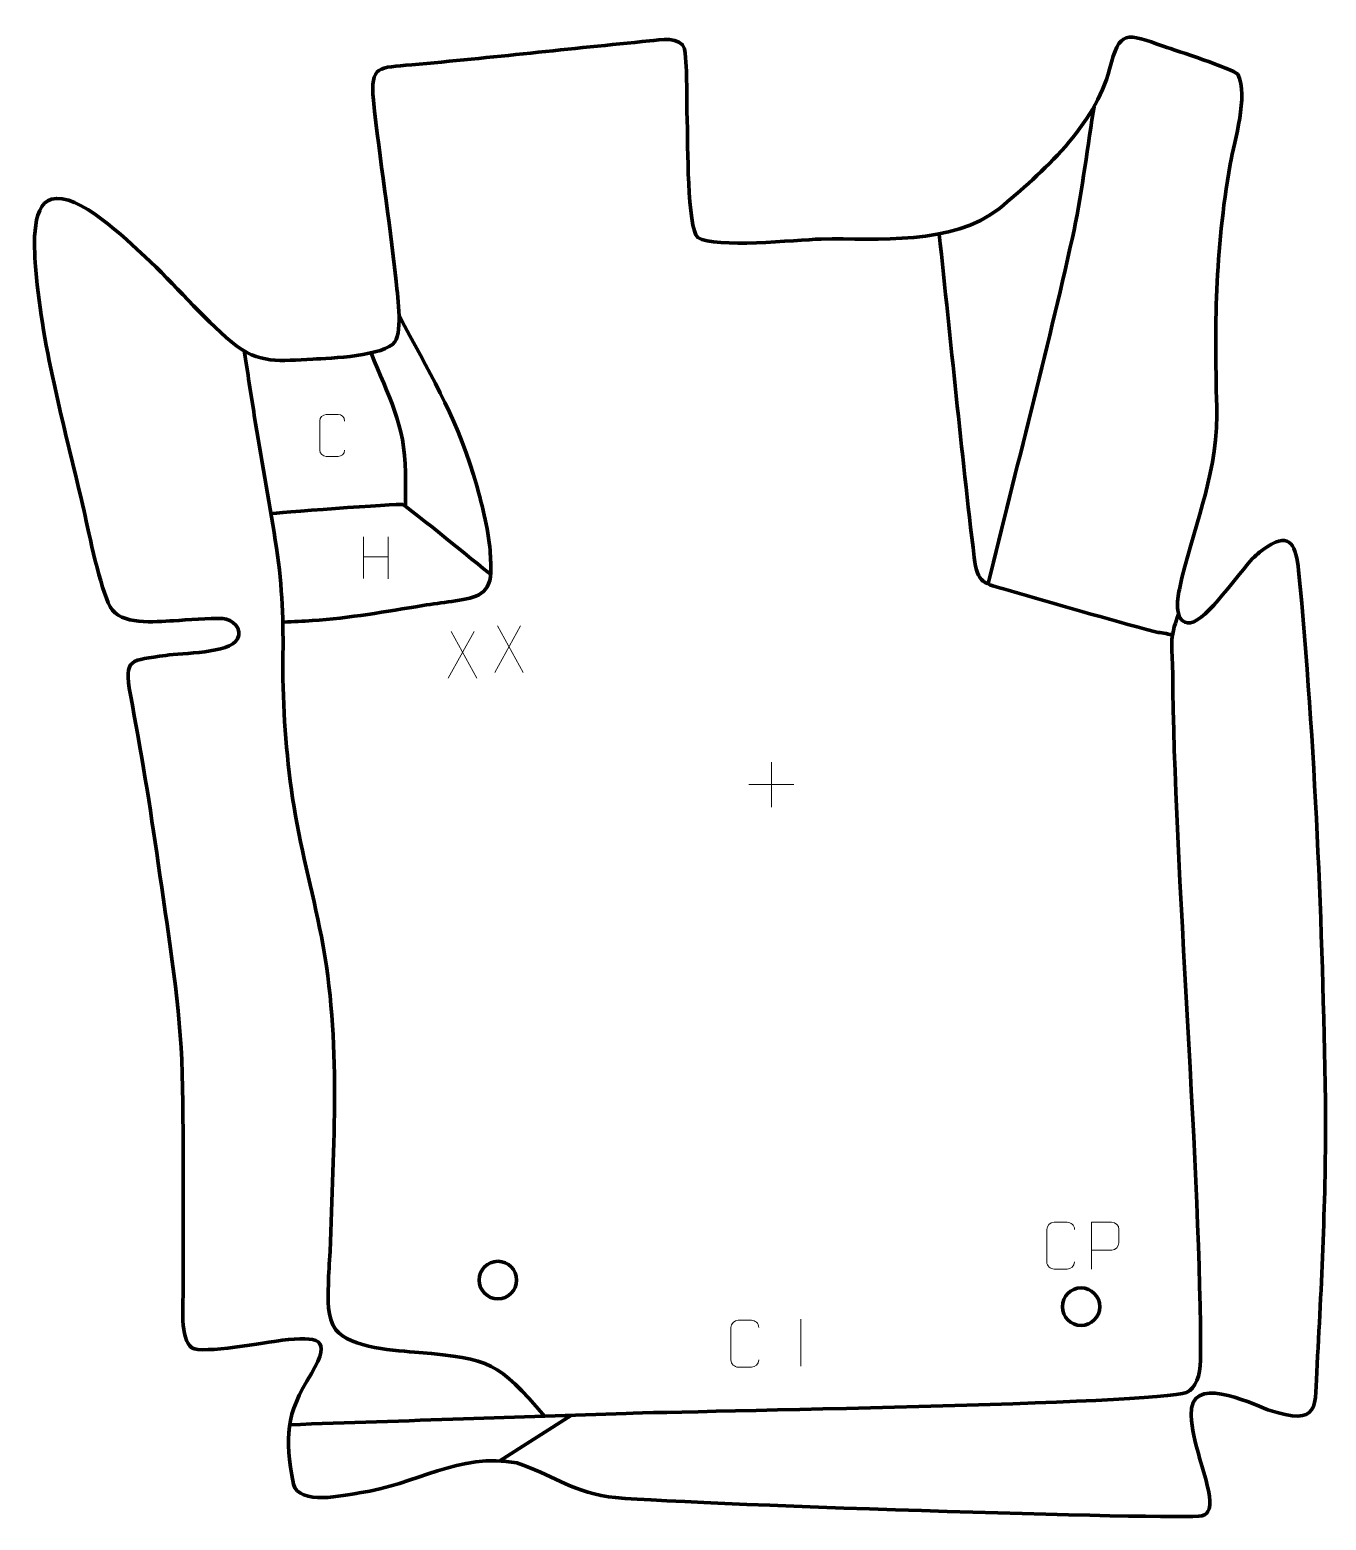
# Model space of a CAD drawing. Header units: millimetres. Extents: x -655 to 36, y -5 to 790.
import ezdxf

# ---------------------------------------------------------------- set-up
doc = ezdxf.new("R2010")
doc.units = ezdxf.units.MM
doc.header["$MEASUREMENT"] = 0
doc.layers.add('layer 2', color=7, linetype='Continuous')
doc.layers.add('layer 3', color=7, linetype='Continuous')

msp = doc.modelspace()

# ---------------------------------------------------------------- linework, layer by layer
at = {"layer": 'layer 2', "color": 142, "lineweight": 158}
for points, knots in [([(-144.0451, 494.5725), (-129.0629, 555.9554), (-112.8377, 617.4288), (-99.0894, 679.0601), (-99.0894, 679.0601), (-94.3061, 700.5027), (-91.5663, 724.1223), (-88.0292, 746.0194), (-88.0292, 746.0194), (-88.0292, 746.0194), (-87.5473, 749.0027), (-87.5473, 749.0027)], [0, 0, 0, 0, 0.25, 0.25, 0.25, 0.25, 0.5, 0.5, 0.5, 0.5, 1, 1, 1, 1]), ([(-170.1717, 681.1296), (-163.9058, 623.6965), (-158.457, 565.6963), (-151.4614, 508.4103), (-151.4614, 508.4103), (-149.7599, 494.4773), (-146.6029, 494.8522), (-133.4511, 491.0887), (-133.4511, 491.0887), (-107.3667, 483.6244), (-80.9007, 475.7227), (-54.7105, 468.8469), (-54.7105, 468.8469), (-54.2531, 468.7278), (-53.7953, 468.6016), (-53.3293, 468.5205), (-53.3293, 468.5205), (-51.4773, 468.3882), (-46.1856, 467.3299), (-46.1856, 467.3299)], [0, 0, 0, 0, 0.16666667, 0.16666667, 0.16666667, 0.16666667, 0.33333333, 0.33333333, 0.33333333, 0.33333333, 0.5, 0.5, 0.5, 0.5, 0.66666667, 0.66666667, 0.66666667, 0.66666667, 1, 1, 1, 1]), ([(-458.3357, 637.5401), (-442.6411, 607.9945), (-428.6503, 585.1866), (-418.6457, 552.6006), (-418.6457, 552.6006), (-414.8947, 540.2239), (-411.4378, 527.0132), (-409.9387, 514.1593), (-409.9387, 514.1593), (-409.4774, 509.4961), (-409.3446, 505.1423), (-409.4174, 500.461), (-409.4174, 500.461), (-409.8451, 487.7095), (-419.1803, 486.6995), (-430.2026, 485.0617), (-430.2026, 485.0617), (-435.3515, 484.2967), (-440.4858, 483.7063), (-445.6355, 482.8776), (-445.6355, 482.8776), (-465.4206, 479.5586), (-484.5859, 476.2539), (-504.6472, 474.8041), (-504.6472, 474.8041), (-509.6668, 474.5219), (-514.6912, 474.2953), (-519.7122, 474.0328)], [0, 0, 0, 0, 0.125, 0.125, 0.125, 0.125, 0.25, 0.25, 0.25, 0.25, 0.375, 0.375, 0.375, 0.375, 0.5, 0.5, 0.5, 0.5, 0.625, 0.625, 0.625, 0.625, 0.75, 0.75, 0.75, 0.75, 1, 1, 1, 1]), ([(-380.6787, 50.4275), (-405.7341, 79.2154), (-409.3861, 81.0221), (-447.8225, 84.3677), (-447.8225, 84.3677), (-459.3125, 85.3679), (-484.516, 86.5607), (-492.0904, 96.5368), (-492.0904, 96.5368), (-496.902, 102.8742), (-496.2079, 112.9882), (-496.0511, 120.5579), (-496.0511, 120.5579), (-495.9316, 126.4203), (-495.4775, 132.3144), (-495.1558, 138.1726), (-495.1558, 138.1726), (-493.4191, 194.9742), (-488.9187, 249.9905), (-499.7889, 306.357), (-499.7889, 306.357), (-504.6939, 331.0345), (-511.3194, 355.0786), (-515.1189, 380.0227), (-515.1189, 380.0227), (-518.7016, 404.4992), (-520.4076, 428.2991), (-520.3219, 453.0367), (-520.3219, 453.0367), (-520.0077, 474.2332), (-520.5708, 492.5253), (-523.7192, 513.572), (-523.7192, 513.572), (-527.1688, 535.7671), (-531.3195, 557.8513), (-534.8983, 580.029), (-534.8983, 580.029), (-536.6941, 591.4306), (-538.4899, 602.8322), (-540.2858, 614.2338), (-540.2858, 614.2338), (-540.2858, 614.2338), (-540.52, 615.721), (-540.52, 615.721), (-540.52, 615.721), (-540.52, 615.721), (-540.9885, 618.6953), (-540.9885, 618.6953)], [0, 0, 0, 0, 0.07692308, 0.07692308, 0.07692308, 0.07692308, 0.15384615, 0.15384615, 0.15384615, 0.15384615, 0.23076923, 0.23076923, 0.23076923, 0.23076923, 0.30769231, 0.30769231, 0.30769231, 0.30769231, 0.38461538, 0.38461538, 0.38461538, 0.38461538, 0.46153846, 0.46153846, 0.46153846, 0.46153846, 0.53846154, 0.53846154, 0.53846154, 0.53846154, 0.61538462, 0.61538462, 0.61538462, 0.61538462, 0.69230769, 0.69230769, 0.69230769, 0.69230769, 0.76923077, 0.76923077, 0.76923077, 0.76923077, 0.84615385, 0.84615385, 0.84615385, 0.84615385, 1, 1, 1, 1]), ([(-473.2707, 617.6373), (-464.0586, 594.6176), (-455.1749, 579.519), (-454.875, 553.7989), (-454.875, 553.7989), (-454.8048, 547.7813), (-454.8894, 541.7616), (-454.8256, 535.7394)], [0, 0, 0, 0, 0.33333333, 0.33333333, 0.33333333, 0.33333333, 1, 1, 1, 1]), ([(-409.2877, 499.2963), (-409.2877, 499.2963), (-454.3681, 536.0872), (-456.3525, 536.7487), (-456.3525, 536.7487), (-458.3369, 537.4102), (-526.7543, 531.9824), (-526.7543, 531.9824)], [0, 0, 0, 0, 0.33333333, 0.33333333, 0.33333333, 0.33333333, 1, 1, 1, 1]), ([(-42.4403, 478.2553), (-47.8631, 464.3764), (-45.6846, 461.7736), (-45.5822, 447.2067), (-45.5822, 447.2067), (-44.8549, 343.763), (-30.1687, 177.3886), (-30.777, 80.2947), (-30.777, 80.2947), (-30.8284, 72.0945), (-33.2813, 65.2181), (-38.2383, 63.1053), (-38.2383, 63.1053), (-53.2017, 56.7273), (-304.5393, 52.9932), (-337.0914, 51.8963), (-337.0914, 51.8963), (-366.0304, 50.9212), (-394.9694, 49.946), (-423.9084, 48.9709), (-423.9084, 48.9709), (-454.8432, 47.9285), (-485.778, 46.8853), (-516.7128, 45.8437)], [0, 0, 0, 0, 0.14285714, 0.14285714, 0.14285714, 0.14285714, 0.28571429, 0.28571429, 0.28571429, 0.28571429, 0.42857143, 0.42857143, 0.42857143, 0.42857143, 0.57142857, 0.57142857, 0.57142857, 0.57142857, 0.71428571, 0.71428571, 0.71428571, 0.71428571, 1, 1, 1, 1])]:
    msp.add_open_spline(points, degree=3, knots=knots, dxfattribs=at)
at = {"layer": 'layer 2', "color": 250, "lineweight": 9}
for points, knots in [([(-487.3696, 565.8264), (-487.4948, 563.7454), (-488.997, 562.4202), (-490.9207, 562.4105), (-490.9207, 562.4105), (-493.0093, 562.4108), (-495.0979, 562.4108), (-497.1862, 562.4105), (-497.1862, 562.4105), (-498.9104, 562.3161), (-500.6768, 564.004), (-500.6668, 565.8108), (-500.6668, 565.8108), (-500.6664, 570.979), (-500.6664, 576.1467), (-500.6668, 581.3141), (-500.6668, 581.3141), (-500.663, 583.2292), (-499.0985, 584.7691), (-497.1706, 584.757), (-497.1706, 584.757), (-495.0876, 584.757), (-493.0041, 584.757), (-490.9207, 584.757), (-490.9207, 584.757), (-489.1772, 584.7888), (-487.3935, 583.4529), (-487.3696, 581.2695)], [0, 0, 0, 0, 0.125, 0.125, 0.125, 0.125, 0.25, 0.25, 0.25, 0.25, 0.375, 0.375, 0.375, 0.375, 0.5, 0.5, 0.5, 0.5, 0.625, 0.625, 0.625, 0.625, 0.75, 0.75, 0.75, 0.75, 1, 1, 1, 1]), ([(-97.9251, 132.6757), (-98.0649, 130.3523), (-99.7421, 128.8727), (-101.8898, 128.8619), (-101.8898, 128.8619), (-104.2217, 128.8623), (-106.5536, 128.8623), (-108.8851, 128.8619), (-108.8851, 128.8619), (-110.8101, 128.7565), (-112.7822, 130.641), (-112.771, 132.6583), (-112.771, 132.6583), (-112.7706, 138.4284), (-112.7706, 144.1981), (-112.771, 149.9674), (-112.771, 149.9674), (-112.7668, 152.1055), (-111.0201, 153.8247), (-108.8677, 153.8112), (-108.8677, 153.8112), (-106.542, 153.8112), (-104.2159, 153.8112), (-101.8898, 153.8112), (-101.8898, 153.8112), (-99.9432, 153.8467), (-97.9518, 152.3552), (-97.9251, 149.9176)], [0, 0, 0, 0, 0.125, 0.125, 0.125, 0.125, 0.25, 0.25, 0.25, 0.25, 0.375, 0.375, 0.375, 0.375, 0.5, 0.5, 0.5, 0.5, 0.625, 0.625, 0.625, 0.625, 0.75, 0.75, 0.75, 0.75, 1, 1, 1, 1]), ([(-88.9741, 128.8575), (-88.9741, 128.8575), (-88.9741, 153.8111), (-88.9741, 153.8111), (-88.9741, 153.8111), (-85.3791, 153.8111), (-81.7838, 153.8111), (-78.1884, 153.8111), (-78.1884, 153.8111), (-75.8632, 153.7732), (-74.3058, 152.2831), (-74.31, 149.917), (-74.31, 149.917), (-74.3104, 147.8813), (-74.3104, 144.822), (-74.31, 142.786), (-74.31, 142.786), (-74.3165, 140.9106), (-76.1287, 138.9687), (-78.1383, 138.9496), (-78.1383, 138.9496), (-78.1383, 138.9496), (-88.9741, 138.9496), (-88.9741, 138.9496)], [0, 0, 0, 0, 0.14285714, 0.14285714, 0.14285714, 0.14285714, 0.28571429, 0.28571429, 0.28571429, 0.28571429, 0.42857143, 0.42857143, 0.42857143, 0.42857143, 0.57142857, 0.57142857, 0.57142857, 0.57142857, 0.71428571, 0.71428571, 0.71428571, 0.71428571, 1, 1, 1, 1]), ([(-266.4223, 80.3883), (-266.5621, 78.0649), (-268.2393, 76.5853), (-270.387, 76.5745), (-270.387, 76.5745), (-272.7189, 76.5749), (-275.0508, 76.5749), (-277.3823, 76.5745), (-277.3823, 76.5745), (-279.3073, 76.4691), (-281.2794, 78.3536), (-281.2682, 80.3709), (-281.2682, 80.3709), (-281.2678, 86.141), (-281.2678, 91.9107), (-281.2682, 97.68), (-281.2682, 97.68), (-281.264, 99.8181), (-279.5173, 101.5373), (-277.3649, 101.5238), (-277.3649, 101.5238), (-275.0392, 101.5238), (-272.7131, 101.5238), (-270.387, 101.5238), (-270.387, 101.5238), (-268.4404, 101.5593), (-266.449, 100.0678), (-266.4223, 97.6302)], [0, 0, 0, 0, 0.125, 0.125, 0.125, 0.125, 0.25, 0.25, 0.25, 0.25, 0.375, 0.375, 0.375, 0.375, 0.5, 0.5, 0.5, 0.5, 0.625, 0.625, 0.625, 0.625, 0.75, 0.75, 0.75, 0.75, 1, 1, 1, 1])]:
    msp.add_open_spline(points, degree=3, knots=knots, dxfattribs=at)
for points in [[(-477.2379, 519.4837), (-477.2379, 519.4837), (-477.2379, 497.291), (-477.2379, 497.291)], [(-464.1222, 519.4837), (-464.1222, 519.4837), (-464.1222, 497.1334), (-464.1222, 497.1334)], [(-477.2204, 508.8413), (-477.2204, 508.8413), (-464.1222, 508.8413), (-464.1222, 508.8413)], [(-393.5883, 472.0992), (-393.5883, 472.0992), (-407.3289, 447.2034), (-407.3289, 447.2034)], [(-405.8743, 472.0992), (-405.8743, 472.0992), (-392.1337, 447.1457), (-392.1337, 447.1457)], [(-418.327, 469.0934), (-418.327, 469.0934), (-432.0676, 444.1976), (-432.0676, 444.1976)], [(-430.613, 469.0934), (-430.613, 469.0934), (-416.8724, 444.1399), (-416.8724, 444.1399)], [(-259.7186, 399.2944), (-259.7186, 399.2944), (-259.7186, 375.3165), (-259.7186, 375.3165)], [(-271.7075, 387.3054), (-271.7075, 387.3054), (-247.7296, 387.3054), (-247.7296, 387.3054)], [(-243.9728, 102.1274), (-243.9728, 102.1274), (-243.9728, 77.1533), (-243.9728, 77.1533)]]:
    msp.add_open_spline(points, degree=3, dxfattribs=at)
at = {"layer": 'layer 2', "color": 142, "lineweight": 158}
msp.add_open_spline([(-404.4912, 26.5446), (-404.4912, 26.5446), (-366.403, 50.9086), (-366.403, 50.9086)], degree=3, dxfattribs=at)
at = {"layer": 'layer 3', "color": 142, "lineweight": 200}
for centre in [(-405.6156, 123.0042), (-94.4656, 108.8055)]:
    msp.add_ellipse(centre, major_axis=(0, 10), ratio=1, dxfattribs=at)
at = {"layer": 'layer 3', "color": 242, "lineweight": 158}
msp.add_open_spline([(-593.8337, 668.9124), (-578.1668, 654.3999), (-563.5473, 636.8664), (-547.5638, 623.3117), (-547.5638, 623.3117), (-532.7442, 611.1956), (-522.1412, 613.5918), (-504.279, 614.3331), (-504.279, 614.3331), (-495.3652, 614.7031), (-465.6842, 616.035), (-460.6127, 623.4858), (-460.6127, 623.4858), (-456.257, 629.885), (-459.2791, 649.3501), (-460.1119, 657.3461), (-460.1119, 657.3461), (-463.4236, 689.1396), (-468.6443, 720.699), (-472.0698, 752.4956), (-472.0698, 752.4956), (-473.7288, 770.999), (-469.2094, 769.7819), (-451.5272, 771.3389), (-451.5272, 771.3389), (-409.179, 775.1614), (-366.9797, 779.9605), (-324.6779, 784.1111), (-324.6779, 784.1111), (-319.4597, 784.6231), (-307.9278, 786.7518), (-306.0695, 779.7926), (-306.0695, 779.7926), (-304.2813, 767.8882), (-305.1975, 753.0864), (-304.5815, 740.5937), (-304.5815, 740.5937), (-304.3462, 730.764), (-304.5736, 684.1225), (-298.9417, 679.1672), (-298.9417, 679.1672), (-289.4764, 673.3348), (-246.9511, 677.897), (-233.1725, 678.3793), (-233.1725, 678.3793), (-202.66, 678.9199), (-163.4572, 674.7461), (-138.0761, 694.7556), (-138.0761, 694.7556), (-115.1608, 713.5405), (-86.6834, 739.3989), (-79.2872, 769.0691), (-79.2872, 769.0691), (-73.9404, 790.0101), (-70.4974, 788.4524), (-50.2024, 781.1112), (-50.2024, 781.1112), (-43.7679, 778.8522), (-13.8885, 769.4257), (-10.8399, 766.2937), (-10.8399, 766.2937), (-5.0552, 754.4331), (-12.5611, 731.5119), (-14.9588, 718.3049), (-14.9588, 718.3049), (-23.0751, 670.7326), (-23.3924, 632.282), (-21.9529, 584.4055), (-21.9529, 584.4055), (-22.7494, 548.0258), (-34.8464, 525.2139), (-42.0372, 491.4531), (-42.0372, 491.4531), (-43.1117, 486.4084), (-45.0462, 472.4908), (-36.0756, 473.6899), (-36.0756, 473.6899), (-27.5923, 474.8238), (-9.895, 500.7395), (-2.9717, 507.8811), (-2.9717, 507.8811), (-0.3934, 510.4376), (1.8237, 512.222), (4.8336, 514.2418), (4.8336, 514.2418), (17.683, 522.4725), (19.9672, 514.3145), (21.6211, 501.6134), (21.6211, 501.6134), (30.5612, 408.3702), (34.2803, 312.313), (35.9433, 218.6294), (35.9433, 218.6294), (36.3109, 171.5088), (34.0976, 125.1205), (31.5102, 78.1099), (31.5102, 78.1099), (30.2304, 54.8582), (33.6076, 44.5372), (5.2439, 53.847), (5.2439, 53.847), (-5.1258, 57.7024), (-36.7698, 73.2048), (-35.7883, 50.9431), (-35.7883, 50.9431), (-34.6372, 35.4097), (-29.5856, 25.16), (-26.5601, 10.8043), (-26.5601, 10.8043), (-24.6954, 1.9565), (-26.2063, -1.8518), (-29.9908, -2.7407), (-29.9908, -2.7407), (-40.0384, -5.1006), (-313.5185, 3.5889), (-346.5987, 7.2942), (-346.5987, 7.2942), (-368.5702, 11.0715), (-376.5361, 19.3173), (-395.4785, 25.4847), (-395.4785, 25.4847), (-426.2561, 31.2334), (-449.6181, 13.6164), (-479.548, 9.5029), (-479.548, 9.5029), (-488.0091, 8.1662), (-511.5722, 2.5408), (-514.6882, 14.1996), (-514.6882, 14.1996), (-519.3764, 39.8301), (-518.9771, 50.6719), (-505.1483, 73.2083), (-505.1483, 73.2083), (-493.6328, 92.6132), (-501.7848, 92.7445), (-520.7437, 90.9221), (-520.7437, 90.9221), (-528.9873, 89.8139), (-563.5518, 83.3336), (-568.8957, 86.9305), (-568.8957, 86.9305), (-575.3341, 91.2642), (-573.5807, 110.4152), (-573.5309, 117.4884), (-573.5309, 117.4884), (-573.5309, 117.4884), (-573.523, 118.6196), (-573.523, 118.6196), (-573.523, 118.6196), (-573.7472, 159.1492), (-573.0065, 200.1135), (-574.2738, 240.5801), (-574.2738, 240.5801), (-575.9006, 274.6904), (-582.0103, 311.3547), (-586.8185, 345.3566), (-586.8185, 345.3566), (-591.1349, 375.3594), (-595.9733, 405.4992), (-601.6894, 435.2664), (-601.6894, 435.2664), (-605.2281, 455.2963), (-601.588, 453.3649), (-582.7546, 456.2956), (-582.7546, 456.2956), (-574.0307, 457.6531), (-548.9467, 457.0982), (-544.5341, 465.0594), (-544.5341, 465.0594), (-541.6767, 470.2147), (-547.3785, 475.6975), (-552.4038, 475.913), (-552.4038, 475.913), (-559.7361, 476.2273), (-571.0498, 475.1645), (-578.739, 474.7761), (-578.739, 474.7761), (-588.4801, 474.2646), (-606.9624, 472.0407), (-612.4838, 482.2369), (-612.4838, 482.2369), (-617.8428, 492.1331), (-623.6825, 520.8642), (-626.3436, 533.1337), (-626.3436, 533.1337), (-635.979, 574.5702), (-648.636, 619.5737), (-652.1281, 661.8216), (-652.1281, 661.8216), (-652.8545, 670.6095), (-655.3528, 696.3371), (-643.8109, 699.6646), (-643.8109, 699.6646), (-629.6496, 703.7473), (-603.7757, 678.0652), (-593.8337, 668.9124)], degree=3, knots=[0, 0, 0, 0, 0.02, 0.02, 0.02, 0.02, 0.04, 0.04, 0.04, 0.04, 0.06, 0.06, 0.06, 0.06, 0.08, 0.08, 0.08, 0.08, 0.1, 0.1, 0.1, 0.1, 0.12, 0.12, 0.12, 0.12, 0.14, 0.14, 0.14, 0.14, 0.16, 0.16, 0.16, 0.16, 0.18, 0.18, 0.18, 0.18, 0.2, 0.2, 0.2, 0.2, 0.22, 0.22, 0.22, 0.22, 0.24, 0.24, 0.24, 0.24, 0.26, 0.26, 0.26, 0.26, 0.28, 0.28, 0.28, 0.28, 0.3, 0.3, 0.3, 0.3, 0.32, 0.32, 0.32, 0.32, 0.34, 0.34, 0.34, 0.34, 0.36, 0.36, 0.36, 0.36, 0.38, 0.38, 0.38, 0.38, 0.4, 0.4, 0.4, 0.4, 0.42, 0.42, 0.42, 0.42, 0.44, 0.44, 0.44, 0.44, 0.46, 0.46, 0.46, 0.46, 0.48, 0.48, 0.48, 0.48, 0.5, 0.5, 0.5, 0.5, 0.52, 0.52, 0.52, 0.52, 0.54, 0.54, 0.54, 0.54, 0.56, 0.56, 0.56, 0.56, 0.58, 0.58, 0.58, 0.58, 0.6, 0.6, 0.6, 0.6, 0.62, 0.62, 0.62, 0.62, 0.64, 0.64, 0.64, 0.64, 0.66, 0.66, 0.66, 0.66, 0.68, 0.68, 0.68, 0.68, 0.7, 0.7, 0.7, 0.7, 0.72, 0.72, 0.72, 0.72, 0.74, 0.74, 0.74, 0.74, 0.76, 0.76, 0.76, 0.76, 0.78, 0.78, 0.78, 0.78, 0.8, 0.8, 0.8, 0.8, 0.82, 0.82, 0.82, 0.82, 0.84, 0.84, 0.84, 0.84, 0.86, 0.86, 0.86, 0.86, 0.88, 0.88, 0.88, 0.88, 0.9, 0.9, 0.9, 0.9, 0.92, 0.92, 0.92, 0.92, 0.94, 0.94, 0.94, 0.94, 0.96, 0.96, 0.96, 0.96, 1, 1, 1, 1], dxfattribs=at)

doc.saveas('drawing.dxf')
